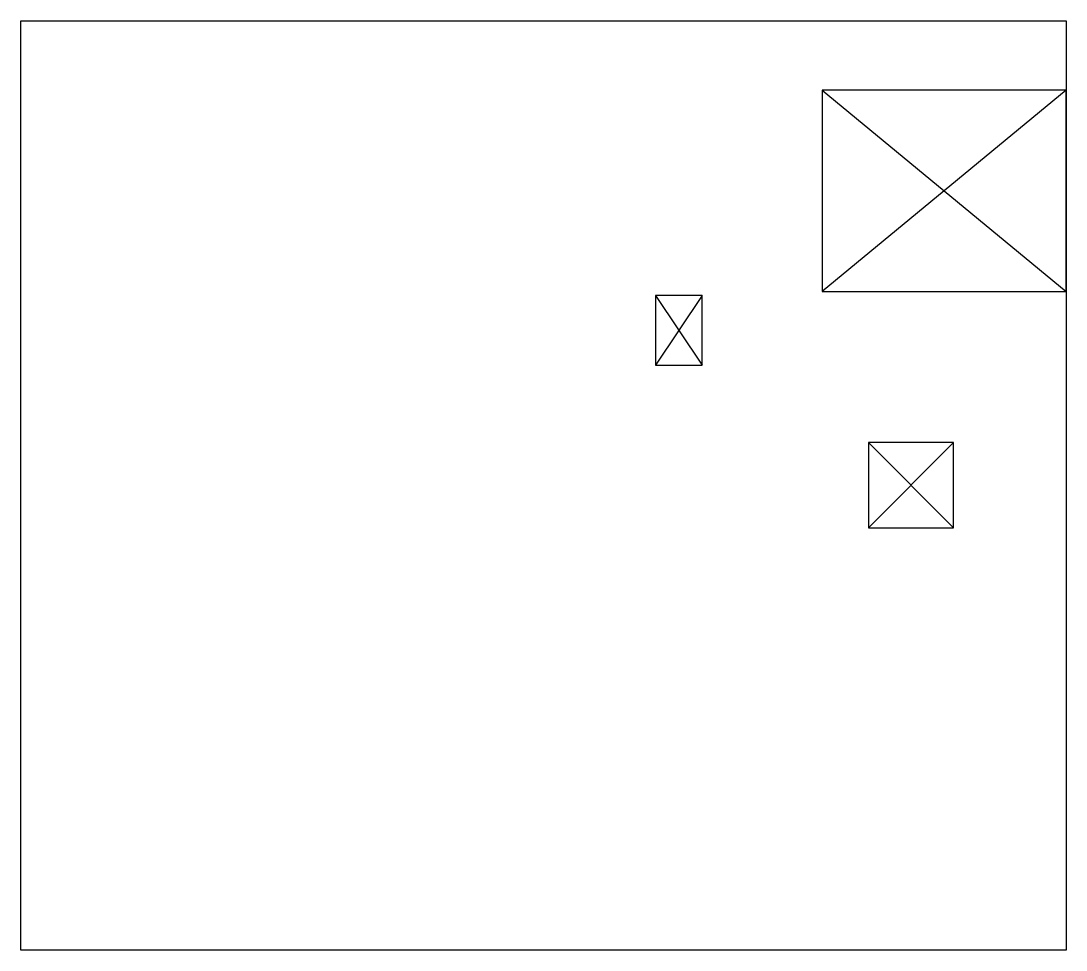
# Model space of a CAD drawing. Header units: inches. Extents: x 12.5 to 26, y 7 to 19.
import ezdxf

# ---------------------------------------------------------------- set-up
doc = ezdxf.new("R2010")
doc.units = ezdxf.units.IN
doc.header["$MEASUREMENT"] = 0

msp = doc.modelspace()

# ---------------------------------------------------------------- linework, layer by layer
for p, q in [((22.852, 18.1), (26.002, 15.5)), ((26.002, 18.1), (22.852, 15.5)), ((26.002, 15.5), (26.002, 18.1)), ((20.7, 15.448), (21.3, 14.548)), ((21.3, 15.448), (20.7, 14.548)), ((21.3, 14.548), (21.3, 15.448)), ((23.449, 13.55), (24.549, 12.45)), ((24.549, 13.55), (23.449, 12.45)), ((24.549, 12.45), (24.549, 13.55))]:
    msp.add_line(p, q)
for points in [[(12.502, 18.995), (26.002, 18.995), (26.002, 6.995), (12.502, 6.995)], [(22.852, 15.5), (26.002, 15.5), (26.002, 18.1), (22.852, 18.1)], [(20.7, 14.548), (21.3, 14.548), (21.3, 15.448), (20.7, 15.448)], [(23.449, 12.45), (24.549, 12.45), (24.549, 13.55), (23.449, 13.55)]]:
    msp.add_lwpolyline(points, close=True)

doc.saveas('drawing.dxf')
